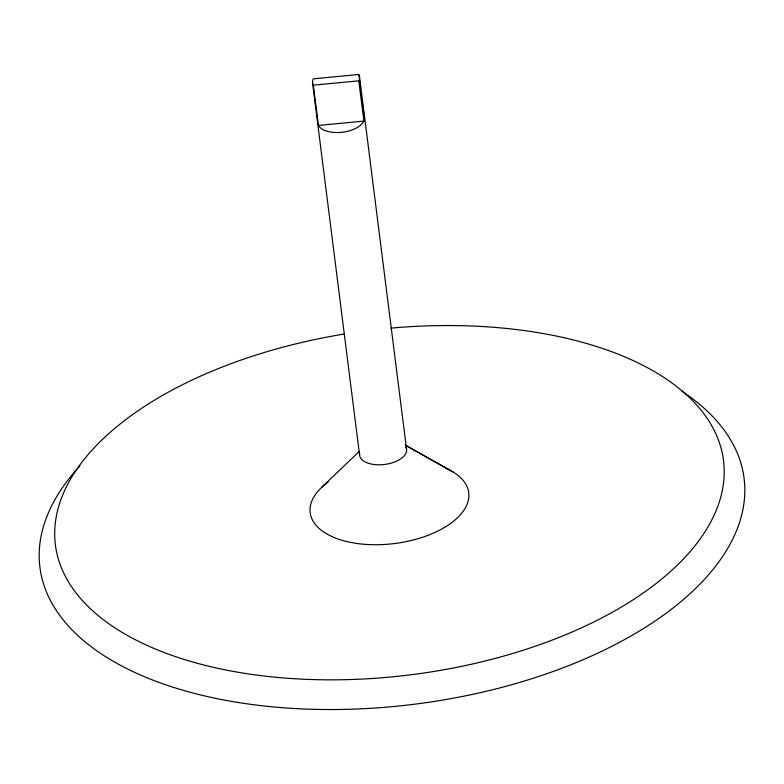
<?xml version="1.0" encoding="UTF-8"?>
<svg xmlns="http://www.w3.org/2000/svg" width="784" height="784" viewBox="0 0 784 784"><rect width="100%" height="100%" fill="white"/><g stroke="black" fill="none" stroke-linecap="round" stroke-linejoin="round"><path stroke-width="1.18" d="M321.665 487.364L359.327 451.329M358.729 74.48L313.257 78.841A23.677 12.191 -7.2 0 0 313.335 85.182L318.431 125.46A23.677 12.191 -7.2 0 0 341.285 132.349A23.677 12.191 -7.2 0 0 363.903 121.089L358.817 80.821A23.677 12.191 -7.2 0 0 358.729 74.48L359.033 76.842M313.335 85.182L358.817 80.821M318.431 125.46L363.903 121.089M451.584 471.145L405.475 445.234L453.27 472.125M359.533 76.93L406.592 449.448M359.484 80.399L359.778 82.771M360.228 86.318L360.532 88.69M360.973 92.247L361.424 95.795M361.875 99.352L362.179 101.714M362.62 105.272L362.923 107.643M363.374 111.191L363.668 113.562M312.542 82.732L359.601 455.249M687.666 395.185A354.878 182.77 -7.2 0 1 631.659 635.599A354.878 182.77 -7.2 0 1 177.213 688.528A354.878 182.77 -7.2 0 1 79.86 465.98M681.766 391.157A354.878 182.77 -7.2 0 1 686.696 394.499M405.789 446.998A23.677 12.191 -7.2 0 1 385.307 464.353A23.677 12.191 -7.2 0 1 359.631 453.534M390.873 328.133A336.718 173.421 -7.2 0 1 686.186 556.013A336.718 173.421 -7.2 0 1 115.532 628.278A336.718 173.421 -7.2 0 1 344.274 334.033M446.067 468.411A79.909 41.16 -7.2 0 1 447.145 525.819A79.909 41.16 -7.2 0 1 336.875 538.588A79.909 41.16 -7.2 0 1 328.094 482.062"/></g></svg>
